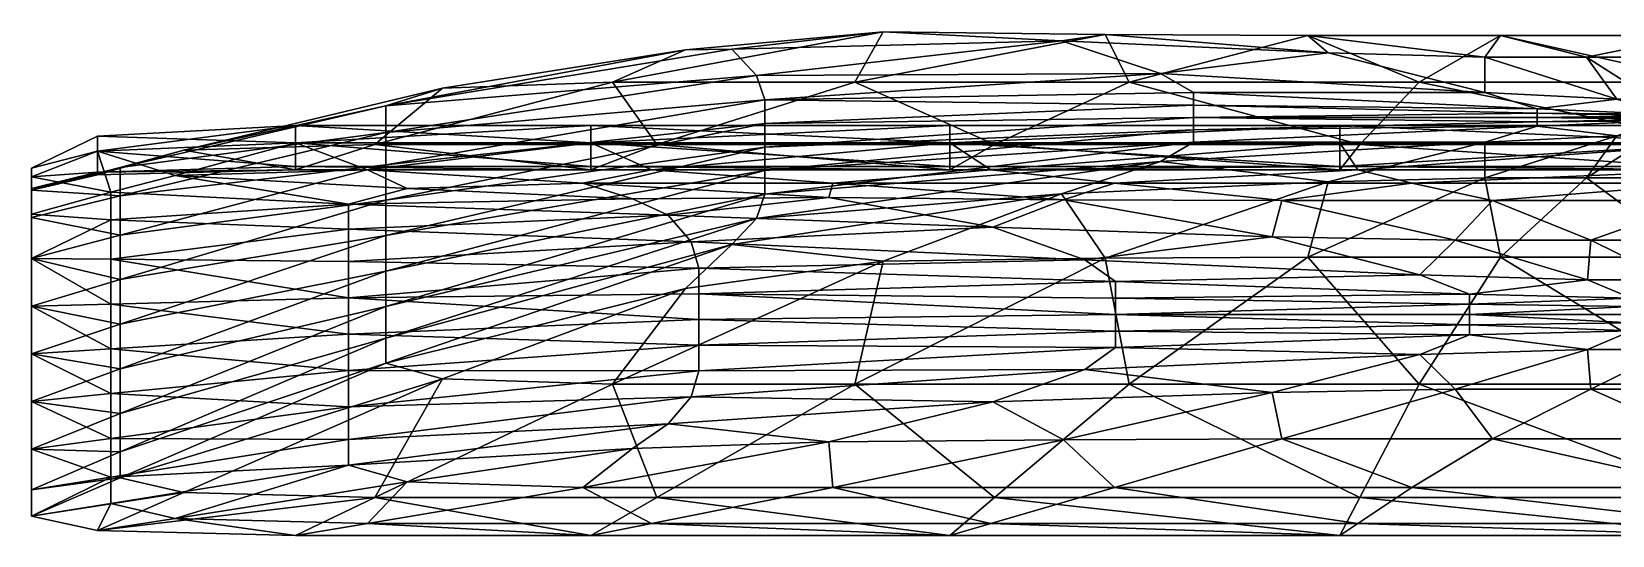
# Model space of a CAD drawing. Header units: centimetres. Extents: x -1.31 to 1.83, y 0.68 to 1.07.
# Drawn here: x -1.311 to -0.07, y 0.678 to 1.073 of the extents above; entities that cross this region are included whole.
import ezdxf

# ---------------------------------------------------------------- set-up
doc = ezdxf.new("R2010")
doc.units = ezdxf.units.CM
doc.header["$MEASUREMENT"] = 0

msp = doc.modelspace()

# ---------------------------------------------------------------- meshes
at = {"color": 251, "true_color": 0x666666}
mesh = msp.add_polyface(dxfattribs=at)
corners = [(-0.7976, 1.0588, 1.0934), (-0.7613, 1.0592, 1.3081), (-0.6425, 1.0729, 1.306), (-0.6646, 1.0332, 0.4693), (-0.8549, 1.0332, 0.4755), (-0.82, 0.9844, -0.4607), (-1.0414, 0.9844, -0.4498), (-0.9883, 1.0286, 0.4817), (-0.8718, 0.9646, -1.0235), (-0.5903, 0.9646, -1.0277), (-0.8718, 0.9672, -1.4028), (-0.5903, 0.9859, -1.7862), (-0.8718, 0.9993, -2.1613), (-0.8718, 0.9859, -1.782), (-0.5903, 0.9672, -1.4069), (-0.8243, 0.9646, -3.147), (-1.0472, 0.9646, -3.1362), (-0.8718, 0.9859, -2.5406), (-0.5903, 0.9859, -2.5447), (-0.5903, 0.9993, -2.1654), (-0.8782, 0.9541, -4.2016), (-0.6821, 0.9541, -4.2078), (-0.6851, 0.943, -5.2486), (-0.8392, 0.9419, -4.9518), (-1.016, 0.95, -4.1954), (-0.558, 0.9646, -3.1506), (-0.5565, 0.9196, -5.8013), (-0.7932, 0.9081, -5.3038), (-0.8113, 0.9291, -5.2465), (-1.0328, 0.8576, 0.4838), (-0.7419, 0.9265, 1.3076), (-0.7354, 0.9456, 1.3081), (-0.7354, 0.9641, 1.3081), (-1.0328, 0.8853, 0.4838), (-1.0328, 0.9131, 0.4838), (-0.7354, 0.9825, 1.3081), (-0.7354, 1.001, 1.3081), (-1.0328, 0.9408, 0.4838), (-1.0328, 0.9686, 0.4838), (-0.7354, 1.0194, 1.3081), (-0.7419, 1.0386, 1.3081), (-1.0328, 0.994, 0.4838), (-1.0619, 0.9377, -4.1933), (-0.8392, 0.9419, -4.9518), (-0.8113, 0.9291, -5.2465), (-0.7932, 0.9081, -5.3038), (-1.0619, 0.9182, -4.1933), (-1.0328, 1.0148, 0.4838)]
mesh.append_faces([[corners[k] for k in face] for face in [(0, 1, 2), (2, 3, 4), (3, 5, 4), (4, 5, 6), (7, 0, 4), (4, 0, 2), (5, 8, 6), (9, 10, 8), (8, 5, 9), (11, 12, 13), (10, 14, 13), (15, 16, 17), (18, 15, 17), (12, 19, 17), (16, 15, 20), (20, 15, 21), (21, 22, 20), (22, 23, 20), (20, 23, 24), (15, 25, 21), (26, 27, 28), (23, 22, 28), (28, 22, 26), (29, 30, 31), (32, 33, 31), (33, 32, 34), (34, 32, 35), (36, 37, 35), (35, 37, 34), (37, 36, 38), (38, 36, 39), (40, 41, 39), (39, 41, 38), (42, 43, 44), (45, 46, 44), (41, 40, 47), (47, 40, 1), (1, 0, 47)]], dxfattribs={"color": 251})
mesh = msp.add_polyface(dxfattribs=at)
corners = [(-0.4249, 0.9712, 1.5828), (-0.7419, 0.9265, 1.3076), (-0.5026, 0.9457, 1.5828), (-0.7613, 0.9062, 1.306), (-0.3991, 0.9959, 1.5828), (-0.7354, 0.9641, 1.3081), (-0.3991, 0.9862, 1.5828), (-0.7354, 0.9456, 1.3081), (-0.3991, 1.0154, 1.5828), (-0.7354, 1.001, 1.3081), (-0.3991, 1.0057, 1.5828), (-0.7354, 0.9825, 1.3081), (-0.7419, 1.0386, 1.3081), (-0.7354, 1.0194, 1.3081), (-0.4249, 1.0401, 1.5828), (-0.3991, 1.0251, 1.5828), (-0.5026, 1.0657, 1.5828), (-0.4682, 1.0706, 1.3044), (-0.6425, 1.0729, 1.306), (-0.7613, 1.0592, 1.3081), (-0.6646, 1.0332, 0.4693), (-0.82, 0.9844, -0.4607), (-0.5551, 0.9844, -0.4643), (-0.4494, 1.0332, 0.4672), (-0.2841, 0.9646, -1.0277), (-0.5903, 0.9646, -1.0277), (-0.2841, 0.9672, -1.4069), (-0.5903, 0.9672, -1.4069), (-0.8718, 0.9672, -1.4028), (-0.5903, 0.9859, -1.7862), (-0.2841, 0.9993, -2.1654), (-0.5903, 0.9993, -2.1654), (-0.8718, 0.9993, -2.1613), (-0.8718, 0.9859, -1.782), (-0.5903, 0.9859, -2.5447), (-0.2841, 0.9859, -2.5447), (-0.558, 0.9646, -3.1506), (-0.8243, 0.9646, -3.147), (-0.8718, 0.9859, -2.5406), (-0.501, 0.9411, -5.3074), (-0.6851, 0.943, -5.2486), (-0.6821, 0.9541, -4.2078), (-0.4611, 0.9541, -4.2099), (-0.5565, 0.9196, -5.8013)]
mesh.append_faces([[corners[k] for k in face] for face in [(0, 1, 2), (2, 1, 3), (4, 5, 6), (6, 5, 7), (1, 0, 7), (7, 0, 6), (8, 9, 10), (10, 9, 11), (5, 4, 11), (11, 4, 10), (12, 13, 14), (14, 13, 15), (9, 8, 13), (13, 8, 15), (16, 17, 18), (18, 19, 16), (19, 12, 16), (16, 12, 14), (17, 20, 18), (21, 20, 22), (22, 20, 23), (20, 17, 23), (22, 24, 25), (25, 26, 27), (27, 28, 25), (25, 21, 22), (27, 26, 29), (29, 30, 31), (31, 32, 29), (33, 27, 29), (31, 30, 34), (35, 36, 34), (36, 37, 34), (38, 31, 34), (39, 40, 41), (42, 39, 41), (41, 36, 42), (40, 39, 43)]], dxfattribs={"color": 251})
mesh = msp.add_polyface(dxfattribs=at)
corners = [(-0.5026, 0.9457, 1.5828), (-0.4682, 0.8954, 1.3004), (-0.2934, 0.9552, 1.5828), (-0.1704, 0.9862, 1.5828), (-0.4249, 0.9712, 1.5828), (-0.3092, 0.8962, 1.2999), (-0.1705, 0.9583, 1.5828), (-0.3991, 0.9862, 1.5828), (-0.1294, 0.9988, 1.5828), (-0.1294, 1.0023, 1.5828), (-0.3991, 0.9959, 1.5828), (-0.3991, 1.0057, 1.5828), (-0.1294, 1.0057, 1.5828), (-0.1294, 1.0091, 1.5828), (-0.3991, 1.0154, 1.5828), (-0.1294, 1.0125, 1.5828), (-0.3991, 1.0251, 1.5828), (-0.1704, 1.0251, 1.5828), (-0.4249, 1.0401, 1.5828), (-0.2934, 1.0562, 1.5828), (-0.5026, 1.0657, 1.5828), (-0.4682, 1.0706, 1.3044), (-0.3092, 1.0698, 1.3039), (-0.1705, 1.053, 1.5828), (-0.158, 1.0698, 1.3039), (-0.2219, 1.0332, 0.4672), (-0.4494, 1.0332, 0.4672), (-0.2685, 0.9844, -0.4643), (-0.5551, 0.9844, -0.4643), (-0.2841, 0.9646, -1.0277), (-0.2841, 0.9672, -1.4069), (-0.5903, 0.9646, -1.0277), (-0.5903, 0.9859, -1.7862), (-0.2841, 0.9859, -1.7862), (-0.2841, 0.9993, -2.1654), (-0.5903, 0.9859, -2.5447), (-0.2841, 0.9859, -2.5447), (-0.27, 0.9646, -3.1506), (-0.558, 0.9646, -3.1506), (-0.4611, 0.9541, -4.2099), (-0.2277, 0.9541, -4.2099), (-0.1645, 0.9405, -5.327), (-0.3296, 0.9405, -5.327), (-0.501, 0.9411, -5.3074), (-0.1936, 0.9096, -6.1067), (-0.3374, 0.9121, -6.0304)]
mesh.append_faces([[corners[k] for k in face] for face in [(0, 1, 2), (3, 4, 2), (2, 4, 0), (2, 5, 6), (4, 3, 7), (7, 3, 8), (9, 10, 8), (8, 10, 7), (10, 9, 11), (11, 9, 12), (11, 13, 14), (14, 15, 16), (15, 17, 16), (16, 17, 18), (17, 19, 18), (18, 19, 20), (19, 21, 20), (21, 19, 22), (22, 19, 23), (24, 25, 22), (22, 25, 26), (25, 27, 26), (26, 27, 28), (26, 21, 22), (27, 29, 28), (29, 30, 31), (32, 30, 33), (33, 34, 32), (35, 34, 36), (37, 38, 36), (38, 37, 39), (39, 37, 40), (41, 42, 40), (40, 42, 39), (42, 43, 39), (42, 41, 44), (43, 42, 45), (45, 42, 44)]], dxfattribs={"color": 251})
mesh = msp.add_polyface(dxfattribs=at)
corners = [(-0.0389, 0.9912, 1.5828), (-0.0669, 0.9912, 1.5828), (-0.0907, 0.9583, 1.5828), (-0.1704, 0.9862, 1.5828), (-0.1705, 0.9583, 1.5828), (-0.0324, 1.003, 1.5828), (-0.0324, 1.0044, 1.5828), (-0.1294, 1.0023, 1.5828), (-0.1294, 0.9988, 1.5828), (-0.1294, 1.0057, 1.5828), (-0.1294, 1.0091, 1.5828), (-0.3991, 1.0057, 1.5828), (-0.0324, 1.007, 1.5828), (-0.0324, 1.0057, 1.5828), (-0.1294, 1.0125, 1.5828), (-0.3991, 1.0154, 1.5828), (-0.0324, 1.0083, 1.5828), (-0.0389, 1.0201, 1.5828), (-0.0669, 1.0201, 1.5828), (-0.1704, 1.0251, 1.5828), (-0.0907, 1.053, 1.5828), (-0.1705, 1.053, 1.5828), (-0.158, 1.0698, 1.3039), (-0.3092, 1.0698, 1.3039), (-0.2934, 1.0562, 1.5828), (-0.0068, 1.0698, 1.3039), (-0.0109, 1.053, 1.5828), (-0.2685, 0.9844, -0.4643), (-0.2219, 1.0332, 0.4672), (0.018, 0.9844, -0.4643), (0.0056, 1.0332, 0.4672), (0.0222, 0.9993, -2.1654), (-0.2841, 0.9993, -2.1654), (0.0222, 0.9859, -1.7862), (-0.2841, 0.9859, -1.7862), (-0.2841, 0.9672, -1.4069), (0.0222, 0.9859, -2.5447), (-0.27, 0.9646, -3.1506), (-0.2841, 0.9859, -2.5447)]
mesh.append_faces([[corners[k] for k in face] for face in [(0, 1, 2), (1, 3, 4), (1, 0, 5), (6, 7, 5), (5, 7, 8), (3, 1, 8), (8, 1, 5), (9, 10, 11), (10, 9, 12), (12, 9, 13), (7, 6, 9), (9, 6, 13), (10, 14, 15), (16, 17, 18), (19, 14, 18), (18, 14, 16), (14, 10, 16), (16, 10, 12), (17, 20, 18), (18, 20, 21), (20, 22, 21), (21, 22, 23), (24, 19, 21), (21, 19, 18), (22, 20, 25), (25, 20, 26), (20, 17, 26), (27, 28, 29), (29, 28, 30), (28, 22, 30), (30, 22, 25), (31, 32, 33), (33, 32, 34), (34, 35, 33), (36, 37, 38), (38, 32, 36), (36, 32, 31)]], dxfattribs={"color": 251})
mesh = msp.add_polyface(dxfattribs=at)
corners = [(-1.1912, 0.9799, -0.439), (-0.9883, 1.0286, 0.4817), (-1.0414, 0.9844, -0.4498), (-0.8549, 1.0332, 0.4755), (-0.8718, 0.9646, -1.0235), (-1.1036, 0.9646, -1.0111), (-0.8718, 0.9672, -1.4028), (-1.1036, 0.9672, -1.3904), (-1.2589, 0.9629, -1.378), (-1.1036, 0.9859, -1.7696), (-0.8718, 0.9859, -1.782), (-0.8718, 0.9993, -2.1613), (-1.1036, 0.9993, -2.1489), (-1.2589, 0.9909, -2.1365), (-1.2589, 0.9793, -1.7572), (-1.1036, 0.9859, -2.5282), (-0.8718, 0.9859, -2.5406), (-1.0472, 0.9646, -3.1362), (-1.1981, 0.9603, -3.1253), (-1.2589, 0.9793, -2.5158), (-1.016, 0.95, -4.1954), (-0.8782, 0.9541, -4.2016), (-0.7613, 0.9062, 1.306), (-1.0328, 0.8326, 0.4817), (-1.0328, 0.8131, 0.4756), (-1.0619, 0.8358, -4.1933), (-1.2484, 0.8594, -3.1217), (-1.0619, 0.8643, -4.1933), (-1.0328, 0.9408, 0.4838), (-1.2412, 0.8786, -0.4354), (-1.0328, 0.9131, 0.4838), (-1.2412, 0.8436, -0.4354), (-1.0328, 0.8853, 0.4838), (-1.2484, 0.8946, -3.1217), (-1.0619, 0.8928, -4.1933), (-1.0619, 0.9182, -4.1933), (-0.7932, 0.9081, -5.3038), (-0.7872, 0.8876, -5.3229), (-1.0328, 0.994, 0.4838), (-1.2412, 0.9442, -0.4354), (-1.0328, 0.9686, 0.4838), (-1.2412, 0.9135, -0.4354), (-1.2484, 0.9253, -3.1217), (-1.0619, 0.9377, -4.1933), (-1.1981, 0.9603, -3.1253), (-1.016, 0.95, -4.1954), (-0.8392, 0.9419, -4.9518), (-0.8113, 0.9291, -5.2465), (-1.0328, 1.0148, 0.4838), (-0.7976, 1.0588, 1.0934), (-0.9883, 1.0286, 0.4817), (-1.1912, 0.9799, -0.439), (-1.2412, 0.9664, -0.4354)]
mesh.append_faces([[corners[k] for k in face] for face in [(0, 1, 2), (2, 1, 3), (2, 4, 5), (6, 7, 4), (4, 7, 5), (7, 8, 5), (5, 0, 2), (7, 6, 9), (9, 6, 10), (11, 12, 10), (10, 12, 9), (12, 13, 9), (14, 7, 9), (12, 11, 15), (15, 11, 16), (16, 17, 15), (17, 18, 15), (19, 12, 15), (18, 17, 20), (20, 17, 21), (22, 23, 24), (25, 26, 27), (28, 29, 30), (31, 32, 30), (27, 33, 34), (33, 35, 34), (35, 36, 34), (37, 27, 34), (38, 39, 40), (41, 28, 40), (35, 42, 43), (43, 44, 45), (45, 46, 43), (47, 35, 43), (48, 49, 50), (50, 51, 48), (48, 51, 52), (52, 38, 48)]], dxfattribs={"color": 251})
mesh = msp.add_polyface(dxfattribs=at)
corners = [(-1.1036, 0.9646, -1.0111), (-1.2589, 0.9629, -1.378), (-1.2589, 0.9606, -0.9987), (-1.1912, 0.9799, -0.439), (-1.1036, 0.9859, -1.7696), (-1.2589, 0.9909, -2.1365), (-1.2589, 0.9793, -1.7572), (-1.1036, 0.9672, -1.3904), (-1.1036, 0.9859, -2.5282), (-1.1981, 0.9603, -3.1253), (-1.2589, 0.9793, -2.5158), (-1.1036, 0.9993, -2.1489), (-1.3106, 0.9315, -2.1324), (-1.3106, 0.9299, -2.5116), (-1.3106, 0.8952, -2.1324), (-1.3106, 0.8952, -1.7531), (-1.3106, 0.9275, -1.3738), (-1.3106, 0.9299, -1.7531), (-1.2412, 0.9442, -0.4354), (-1.3106, 0.9272, -0.9946), (-1.2412, 0.9135, -0.4354), (-1.0328, 0.9686, 0.4838), (-1.0619, 0.9377, -4.1933), (-1.2484, 0.9253, -3.1217), (-1.2484, 0.9472, -3.1217), (-1.1981, 0.9603, -3.1253), (-1.3106, 0.9592, -2.5116), (-1.3106, 0.9659, -2.1324), (-1.2589, 0.9909, -2.1365), (-1.2589, 0.9793, -2.5158), (-1.3106, 0.9499, -1.3738), (-1.3106, 0.9592, -1.7531), (-1.2589, 0.9629, -1.378), (-1.2589, 0.9793, -1.7572), (-1.3106, 0.9486, -0.9946), (-1.2412, 0.9664, -0.4354), (-1.1912, 0.9799, -0.439), (-1.2589, 0.9606, -0.9987), (-1.0328, 0.994, 0.4838)]
mesh.append_faces([[corners[k] for k in face] for face in [(0, 1, 2), (2, 3, 0), (4, 5, 6), (1, 7, 6), (8, 9, 10), (5, 11, 10), (12, 13, 14), (15, 16, 17), (12, 14, 17), (18, 19, 20), (21, 18, 20), (22, 23, 24), (24, 25, 22), (13, 12, 26), (26, 12, 27), (28, 29, 27), (27, 29, 26), (25, 24, 29), (29, 24, 26), (23, 13, 24), (24, 13, 26), (16, 30, 17), (17, 30, 31), (30, 32, 31), (31, 32, 33), (28, 27, 33), (33, 27, 31), (27, 12, 31), (31, 12, 17), (19, 18, 34), (34, 18, 35), (36, 37, 35), (35, 37, 34), (32, 30, 37), (37, 30, 34), (30, 16, 34), (34, 16, 19), (18, 38, 35)]], dxfattribs={"color": 251})
mesh = msp.add_polyface(dxfattribs=at)
corners = [(-0.3092, 0.8962, 1.2999), (-0.158, 0.8962, 1.2999), (-0.1705, 0.9583, 1.5828), (-0.0907, 0.9583, 1.5828), (-0.0669, 0.9912, 1.5828), (-0.1704, 0.9862, 1.5828), (-0.2934, 0.9552, 1.5828), (-0.0109, 0.9583, 1.5828), (-0.0389, 0.9912, 1.5828), (-0.0068, 0.8962, 1.2999), (0.0222, 0.9672, -1.4069), (-0.2841, 0.9672, -1.4069), (0.0222, 0.9646, -1.0277), (-0.2841, 0.9646, -1.0277), (-0.2685, 0.9844, -0.4643), (0.018, 0.9844, -0.4643), (0.0222, 0.9859, -1.7862), (0.018, 0.9646, -3.1506), (-0.27, 0.9646, -3.1506), (0.0222, 0.9859, -2.5447), (0.0007, 0.9405, -5.327), (-0.1645, 0.9405, -5.327), (0.0056, 0.9541, -4.2099), (-0.2277, 0.9541, -4.2099), (-0.1936, 0.9096, -6.1067), (-0.0873, 0.9096, -6.1067), (-0.0243, 0.8785, -6.565), (-0.0899, 0.8785, -6.565), (-0.2213, 0.8824, -6.4313), (0.0189, 0.9096, -6.1067), (-0.0553, 0.8639, -6.7177), (-0.0033, 0.8639, -6.7177), (-0.0033, 0.8575, -6.7177), (-0.0553, 0.8575, -6.7177), (-0.1825, 0.8592, -6.565), (-0.1825, 0.8672, -6.565), (-0.0553, 0.8512, -6.7177), (-0.0033, 0.8512, -6.7177), (-0.0553, 0.8448, -6.7177), (-0.1825, 0.8512, -6.565), (-0.0068, 0.8962, 1.2999), (-0.158, 0.8962, 1.2999), (0.0056, 0.7965, 0.4509)]
mesh.append_faces([[corners[k] for k in face] for face in [(0, 1, 2), (2, 1, 3), (3, 4, 2), (2, 5, 6), (7, 8, 3), (1, 9, 3), (3, 9, 7), (10, 11, 12), (12, 11, 13), (13, 14, 12), (12, 14, 15), (16, 11, 10), (17, 18, 19), (20, 21, 22), (22, 21, 23), (18, 17, 23), (23, 17, 22), (24, 21, 25), (26, 27, 25), (25, 27, 24), (27, 28, 24), (29, 26, 25), (21, 20, 25), (25, 20, 29), (27, 26, 30), (30, 26, 31), (31, 32, 30), (30, 32, 33), (33, 34, 30), (30, 34, 35), (28, 27, 35), (35, 27, 30), (33, 32, 36), (36, 32, 37), (38, 39, 36), (34, 33, 39), (39, 33, 36), (40, 41, 42)]], dxfattribs={"color": 251})
mesh = msp.add_polyface(dxfattribs=at)
corners = [(-0.4682, 0.8954, 1.3004), (-0.3092, 0.8962, 1.2999), (-0.2934, 0.9552, 1.5828), (-0.2213, 0.8824, -6.4313), (-0.4843, 0.8942, -6.0304), (-0.3374, 0.9121, -6.0304), (-0.5565, 0.9196, -5.8013), (-0.1936, 0.9096, -6.1067), (-0.4603, 0.8771, -6.1067), (-0.1825, 0.8672, -6.565), (-0.1825, 0.8592, -6.565), (-0.4603, 0.8641, -6.1067), (-0.4603, 0.8512, -6.1067), (-0.1825, 0.8512, -6.565), (-0.1825, 0.8432, -6.565), (-0.4603, 0.8382, -6.1067), (-0.1825, 0.8352, -6.565), (-0.4603, 0.8253, -6.1067), (-0.2213, 0.8199, -6.4313), (-0.4843, 0.8082, -6.0304), (-0.3374, 0.7902, -6.0304), (-0.1936, 0.7927, -6.1067), (-0.1645, 0.7537, -5.3311), (-0.3296, 0.7537, -5.3311), (-0.501, 0.7531, -5.3115), (-0.2277, 0.7157, -4.2261), (-0.4611, 0.7157, -4.2261), (-0.27, 0.6875, -3.1791), (-0.558, 0.6875, -3.1791), (-0.2841, 0.6781, -2.5772), (-0.2841, 0.6781, -2.198), (-0.5903, 0.6781, -2.5772), (-0.5903, 0.6781, -1.8187), (-0.2841, 0.6781, -1.8187), (-0.2841, 0.6781, -1.4395), (-0.5903, 0.6781, -1.0602), (-0.2841, 0.6781, -1.0602), (-0.2685, 0.7077, -0.4928), (-0.5551, 0.7077, -0.4928), (-0.4494, 0.7965, 0.4509), (-0.2219, 0.7965, 0.4509), (-0.158, 0.8962, 1.2999), (-0.3092, 0.8962, 1.2999), (-0.4682, 0.8954, 1.3004)]
mesh.append_faces([[corners[k] for k in face] for face in [(0, 1, 2), (3, 4, 5), (5, 4, 6), (7, 3, 5), (4, 3, 8), (8, 3, 9), (10, 11, 9), (9, 11, 8), (11, 10, 12), (12, 10, 13), (13, 14, 12), (12, 14, 15), (14, 16, 15), (15, 16, 17), (16, 18, 17), (17, 18, 19), (18, 20, 19), (21, 22, 23), (24, 20, 23), (23, 20, 21), (20, 18, 21), (22, 25, 23), (23, 25, 26), (25, 27, 26), (26, 27, 28), (26, 24, 23), (27, 29, 28), (29, 30, 31), (32, 30, 33), (33, 34, 32), (35, 34, 36), (37, 38, 36), (38, 37, 39), (39, 37, 40), (41, 42, 40), (40, 42, 39), (42, 43, 39)]], dxfattribs={"color": 251})
mesh = msp.add_polyface(dxfattribs=at)
corners = [(-0.7976, 0.8716, 1.0871), (-0.6425, 0.893, 1.3019), (-0.7613, 0.9062, 1.306), (-0.7932, 0.9081, -5.3038), (-0.4843, 0.8942, -6.0304), (-0.7872, 0.8876, -5.3229), (-0.7932, 0.7866, -5.3043), (-0.7872, 0.807, -5.3229), (-0.4843, 0.8082, -6.0304), (-0.8392, 0.7461, -4.9581), (-0.8113, 0.7654, -5.2486), (-0.6851, 0.7513, -5.2527), (-0.5565, 0.7828, -5.8013), (-0.6821, 0.7157, -4.2241), (-0.8782, 0.7157, -4.2179), (-0.8243, 0.6875, -3.1755), (-1.0472, 0.6875, -3.1646), (-1.016, 0.72, -4.2096), (-0.558, 0.6875, -3.1791), (-0.8718, 0.6781, -2.5731), (-0.8718, 0.6781, -2.1938), (-0.5903, 0.6781, -2.198), (-0.5903, 0.6781, -2.5772), (-0.8718, 0.6781, -1.4353), (-0.8718, 0.6781, -1.8146), (-0.5903, 0.6781, -1.4395), (-0.5903, 0.6781, -1.8187), (-0.82, 0.7077, -0.4892), (-1.0414, 0.7077, -0.4783), (-0.8718, 0.6781, -1.0561), (-0.5903, 0.6781, -1.0602), (-0.8549, 0.7965, 0.4592), (-0.6646, 0.7965, 0.453), (-0.6425, 0.893, 1.3019), (-0.7976, 0.8716, 1.0871), (-0.9883, 0.8007, 0.4675), (-0.7932, 0.7866, -5.3043), (-0.8113, 0.7654, -5.2486), (-1.0619, 0.7532, -4.1954), (-0.8392, 0.7461, -4.9581), (-1.0619, 0.7331, -4.2015), (-1.0328, 0.8131, 0.4756), (-0.7419, 0.9265, 1.3076), (-1.0328, 0.8326, 0.4817), (-0.7872, 0.8272, -5.3229), (-0.7872, 0.807, -5.3229), (-1.0619, 0.8074, -4.1933), (-1.0619, 0.7789, -4.1933), (-1.0328, 0.8576, 0.4838), (-0.7354, 0.9456, 1.3081), (-1.0328, 0.8853, 0.4838), (-0.7872, 0.8675, -5.3229), (-0.7872, 0.8473, -5.3229), (-1.0619, 0.8643, -4.1933), (-1.0619, 0.8358, -4.1933), (-1.0619, 0.8928, -4.1933), (-0.7932, 0.9081, -5.3038), (-0.7872, 0.8876, -5.3229)]
mesh.append_faces([[corners[k] for k in face] for face in [(0, 1, 2), (3, 4, 5), (6, 7, 8), (9, 10, 11), (11, 10, 12), (10, 6, 12), (11, 13, 14), (13, 15, 14), (14, 15, 16), (17, 9, 14), (14, 9, 11), (15, 13, 18), (15, 19, 16), (20, 19, 21), (19, 15, 22), (23, 24, 25), (24, 20, 26), (27, 28, 29), (30, 27, 29), (29, 23, 30), (28, 27, 31), (31, 27, 32), (32, 33, 31), (33, 34, 31), (31, 34, 35), (36, 37, 38), (37, 39, 40), (41, 0, 2), (42, 43, 2), (44, 45, 46), (45, 36, 47), (43, 42, 48), (49, 50, 48), (51, 52, 53), (52, 44, 54), (55, 56, 57), (51, 53, 57)]], dxfattribs={"color": 251})
mesh = msp.add_polyface(dxfattribs=at)
corners = [(-0.6425, 0.893, 1.3019), (-0.4682, 0.8954, 1.3004), (-0.5026, 0.9457, 1.5828), (-0.7613, 0.9062, 1.306), (-0.5565, 0.9196, -5.8013), (-0.501, 0.9411, -5.3074), (-0.3374, 0.9121, -6.0304), (-0.4843, 0.8942, -6.0304), (-0.7932, 0.9081, -5.3038), (-0.4603, 0.8641, -6.1067), (-0.7872, 0.8675, -5.3229), (-0.4603, 0.8771, -6.1067), (-0.7872, 0.8876, -5.3229), (-0.7872, 0.8272, -5.3229), (-0.7872, 0.8473, -5.3229), (-0.4603, 0.8382, -6.1067), (-0.4603, 0.8512, -6.1067), (-0.4843, 0.8082, -6.0304), (-0.7872, 0.807, -5.3229), (-0.4603, 0.8253, -6.1067), (-0.3374, 0.7902, -6.0304), (-0.5565, 0.7828, -5.8013), (-0.501, 0.7531, -5.3115), (-0.6851, 0.7513, -5.2527), (-0.7932, 0.7866, -5.3043), (-0.6821, 0.7157, -4.2241), (-0.558, 0.6875, -3.1791), (-0.4611, 0.7157, -4.2261), (-0.2841, 0.6781, -2.5772), (-0.5903, 0.6781, -2.5772), (-0.2841, 0.6781, -2.198), (-0.5903, 0.6781, -2.198), (-0.8718, 0.6781, -2.5731), (-0.8243, 0.6875, -3.1755), (-0.5903, 0.6781, -1.8187), (-0.2841, 0.6781, -1.4395), (-0.5903, 0.6781, -1.4395), (-0.8718, 0.6781, -1.8146), (-0.8718, 0.6781, -2.1938), (-0.5903, 0.6781, -1.0602), (-0.2841, 0.6781, -1.0602), (-0.5551, 0.7077, -0.4928), (-0.82, 0.7077, -0.4892), (-0.8718, 0.6781, -1.4353), (-0.4682, 0.8954, 1.3004), (-0.6425, 0.893, 1.3019), (-0.6646, 0.7965, 0.453), (-0.4494, 0.7965, 0.4509)]
mesh.append_faces([[corners[k] for k in face] for face in [(0, 1, 2), (3, 0, 2), (4, 5, 6), (7, 8, 4), (9, 10, 11), (11, 10, 12), (12, 7, 11), (13, 14, 15), (15, 14, 16), (14, 10, 16), (16, 10, 9), (17, 18, 19), (18, 13, 19), (19, 13, 15), (17, 20, 21), (20, 22, 21), (21, 22, 23), (21, 24, 17), (22, 25, 23), (26, 25, 27), (25, 22, 27), (26, 28, 29), (29, 30, 31), (31, 32, 29), (29, 33, 26), (31, 30, 34), (34, 35, 36), (36, 37, 34), (34, 38, 31), (36, 35, 39), (40, 41, 39), (41, 42, 39), (39, 43, 36), (44, 45, 46), (47, 44, 46), (42, 41, 46), (46, 41, 47)]], dxfattribs={"color": 251})
mesh = msp.add_polyface(dxfattribs=at)
corners = [(-1.2484, 0.8243, -3.1217), (-1.2484, 0.8594, -3.1217), (-1.0619, 0.8358, -4.1933), (-1.3106, 0.8205, -2.5116), (-1.3106, 0.8578, -2.1324), (-1.3106, 0.8578, -2.5116), (-1.3106, 0.8205, -1.3738), (-1.3106, 0.8578, -1.3738), (-1.3106, 0.8205, -1.7531), (-1.3106, 0.8578, -1.7531), (-1.3106, 0.8205, -2.1324), (-1.2412, 0.8786, -0.4354), (-1.3106, 0.8578, -0.9946), (-1.2412, 0.8436, -0.4354), (-1.3106, 0.8205, -0.9946), (-1.0328, 0.9131, 0.4838), (-1.2412, 0.8087, -0.4354), (-1.0328, 0.8853, 0.4838), (-1.2484, 0.8946, -3.1217), (-1.0619, 0.8643, -4.1933), (-1.2484, 0.9253, -3.1217), (-1.0619, 0.9182, -4.1933), (-1.3106, 0.8952, -2.5116), (-1.3106, 0.8952, -2.1324), (-1.3106, 0.9299, -2.5116), (-1.3106, 0.8952, -1.7531), (-1.3106, 0.8952, -1.3738), (-1.3106, 0.9275, -1.3738), (-1.3106, 0.9299, -1.7531), (-1.3106, 0.8952, -0.9946), (-1.2412, 0.9135, -0.4354), (-1.3106, 0.9272, -0.9946), (-1.0328, 0.9408, 0.4838)]
mesh.append_faces([[corners[k] for k in face] for face in [(0, 1, 2), (3, 4, 5), (1, 0, 5), (5, 0, 3), (6, 7, 8), (8, 7, 9), (9, 4, 8), (8, 4, 10), (11, 12, 13), (13, 12, 14), (12, 7, 14), (14, 7, 6), (15, 11, 13), (16, 17, 13), (1, 18, 19), (20, 21, 18), (5, 4, 22), (22, 4, 23), (23, 24, 22), (24, 20, 22), (22, 20, 18), (18, 1, 22), (22, 1, 5), (9, 7, 25), (25, 7, 26), (26, 27, 25), (28, 23, 25), (23, 4, 25), (25, 4, 9), (12, 11, 29), (29, 11, 30), (30, 31, 29), (27, 26, 31), (31, 26, 29), (26, 7, 29), (29, 7, 12), (11, 32, 30)]], dxfattribs={"color": 251})
mesh = msp.add_polyface(dxfattribs=at)
corners = [(-0.0033, 0.8512, -6.7177), (-0.0033, 0.8448, -6.7177), (-0.0553, 0.8512, -6.7177), (-0.0553, 0.8448, -6.7177), (-0.1825, 0.8432, -6.565), (-0.1825, 0.8512, -6.565), (-0.0553, 0.8385, -6.7177), (-0.0033, 0.8385, -6.7177), (-0.0243, 0.8239, -6.565), (-0.0899, 0.8239, -6.565), (-0.2213, 0.8199, -6.4313), (-0.1825, 0.8352, -6.565), (-0.0873, 0.7927, -6.1067), (-0.1936, 0.7927, -6.1067), (-0.1645, 0.7537, -5.3311), (0.0007, 0.7537, -5.3311), (0.0189, 0.7927, -6.1067), (-0.27, 0.6875, -3.1791), (-0.2277, 0.7157, -4.2261), (0.018, 0.6875, -3.1791), (0.0056, 0.7157, -4.2261), (0.0222, 0.6781, -2.198), (-0.2841, 0.6781, -2.198), (0.0222, 0.6781, -2.5772), (-0.2841, 0.6781, -2.5772), (0.0222, 0.6781, -1.4395), (-0.2841, 0.6781, -1.4395), (0.0222, 0.6781, -1.8187), (-0.2841, 0.6781, -1.8187), (0.018, 0.7077, -0.4928), (-0.2685, 0.7077, -0.4928), (0.0222, 0.6781, -1.0602), (-0.2841, 0.6781, -1.0602), (0.0056, 0.7965, 0.4509), (-0.158, 0.8962, 1.2999), (-0.2219, 0.7965, 0.4509)]
mesh.append_faces([[corners[k] for k in face] for face in [(0, 1, 2), (2, 1, 3), (4, 5, 3), (3, 1, 6), (6, 1, 7), (7, 8, 6), (6, 8, 9), (10, 11, 9), (9, 11, 6), (11, 4, 6), (6, 4, 3), (8, 12, 9), (9, 12, 13), (12, 14, 13), (13, 10, 9), (14, 12, 15), (15, 12, 16), (12, 8, 16), (17, 18, 19), (19, 18, 20), (18, 14, 20), (20, 14, 15), (21, 22, 23), (23, 22, 24), (24, 17, 23), (23, 17, 19), (25, 26, 27), (27, 26, 28), (28, 22, 27), (27, 22, 21), (29, 30, 31), (31, 30, 32), (32, 26, 31), (31, 26, 25), (33, 34, 35), (30, 29, 35), (35, 29, 33)]], dxfattribs={"color": 251})
mesh = msp.add_polyface(dxfattribs=at)
corners = [(-1.1981, 0.6914, -3.1502), (-1.016, 0.72, -4.2096), (-1.0472, 0.6875, -3.1646), (-0.8782, 0.7157, -4.2179), (-0.8718, 0.6781, -2.5731), (-1.1036, 0.6781, -2.5607), (-0.8718, 0.6781, -2.1938), (-1.1036, 0.6781, -2.1814), (-1.2589, 0.6819, -2.5442), (-0.8718, 0.6781, -1.8146), (-1.1036, 0.6781, -1.8022), (-0.8718, 0.6781, -1.4353), (-1.1036, 0.6781, -1.4229), (-1.2589, 0.6819, -1.7857), (-1.2589, 0.6819, -2.165), (-0.8718, 0.6781, -1.0561), (-1.1036, 0.6781, -1.0437), (-1.0414, 0.7077, -0.4783), (-1.2589, 0.6819, -1.0272), (-1.2589, 0.6819, -1.4064), (-1.1912, 0.7116, -0.4639), (-0.9883, 0.8007, 0.4675), (-0.8549, 0.7965, 0.4592), (-1.016, 0.72, -4.2096), (-1.1981, 0.6914, -3.1502), (-1.0619, 0.7331, -4.2015), (-1.2484, 0.7238, -3.1252), (-1.0619, 0.7532, -4.1954), (-0.8113, 0.7654, -5.2486), (-0.8392, 0.7461, -4.9581), (-0.9883, 0.8007, 0.4675), (-0.7976, 0.8716, 1.0871), (-1.0328, 0.8131, 0.4756), (-1.0328, 0.8326, 0.4817), (-1.2412, 0.7436, -0.4389), (-1.1912, 0.7116, -0.4639), (-1.2412, 0.7232, -0.4496), (-1.2484, 0.754, -3.1217), (-1.0619, 0.7789, -4.1933), (-1.2484, 0.7892, -3.1217), (-1.0619, 0.8074, -4.1933), (-0.7872, 0.807, -5.3229), (-0.7932, 0.7866, -5.3043), (-1.0328, 0.8853, 0.4838), (-1.2412, 0.8087, -0.4354), (-1.0328, 0.8576, 0.4838), (-1.2412, 0.7737, -0.4354), (-1.2484, 0.8243, -3.1217), (-1.0619, 0.8358, -4.1933), (-1.0619, 0.8643, -4.1933), (-0.7872, 0.8473, -5.3229), (-0.7872, 0.8272, -5.3229)]
mesh.append_faces([[corners[k] for k in face] for face in [(0, 1, 2), (2, 1, 3), (2, 4, 5), (4, 6, 5), (5, 6, 7), (7, 8, 5), (5, 0, 2), (6, 9, 7), (7, 9, 10), (9, 11, 10), (10, 11, 12), (12, 13, 10), (10, 14, 7), (11, 15, 12), (12, 15, 16), (15, 17, 16), (17, 18, 16), (16, 19, 12), (20, 17, 21), (21, 17, 22), (23, 24, 25), (25, 26, 27), (27, 28, 25), (25, 29, 23), (30, 31, 32), (33, 34, 32), (35, 30, 36), (36, 30, 32), (27, 37, 38), (38, 39, 40), (40, 41, 38), (38, 42, 27), (43, 44, 45), (46, 33, 45), (40, 47, 48), (49, 50, 48), (48, 51, 40)]], dxfattribs={"color": 251})
mesh = msp.add_polyface(dxfattribs=at)
corners = [(-1.0328, 0.8131, 0.4756), (-1.2412, 0.7436, -0.4389), (-1.2412, 0.7232, -0.4496), (-1.2484, 0.7238, -3.1252), (-1.2484, 0.754, -3.1217), (-1.0619, 0.7532, -4.1954), (-1.2484, 0.7892, -3.1217), (-1.0619, 0.7789, -4.1933), (-1.3106, 0.7457, -2.5116), (-1.3106, 0.7139, -2.1364), (-1.3106, 0.7457, -2.1324), (-1.3106, 0.7831, -2.1324), (-1.3106, 0.7831, -2.5116), (-1.3106, 0.7457, -1.7531), (-1.3106, 0.7139, -1.3779), (-1.3106, 0.7457, -1.3738), (-1.3106, 0.7831, -1.3738), (-1.3106, 0.7831, -1.7531), (-1.3106, 0.7139, -1.7572), (-1.3106, 0.7139, -0.9986), (-1.3106, 0.7457, -0.9946), (-1.2412, 0.7737, -0.4354), (-1.2412, 0.8087, -0.4354), (-1.3106, 0.7831, -0.9946), (-1.0328, 0.8576, 0.4838), (-1.0328, 0.8326, 0.4817), (-1.2484, 0.8243, -3.1217), (-1.0619, 0.8074, -4.1933), (-1.3106, 0.8205, -2.5116), (-1.3106, 0.8205, -2.1324), (-1.3106, 0.8578, -2.1324), (-1.3106, 0.8205, -1.7531), (-1.3106, 0.8205, -1.3738), (-1.3106, 0.8205, -0.9946), (-1.2412, 0.8436, -0.4354)]
mesh.append_faces([[corners[k] for k in face] for face in [(0, 1, 2), (3, 4, 5), (4, 6, 7), (8, 9, 10), (10, 11, 8), (8, 11, 12), (6, 4, 12), (12, 4, 8), (4, 3, 8), (13, 14, 15), (15, 16, 13), (13, 16, 17), (17, 11, 13), (13, 11, 10), (10, 18, 13), (19, 1, 20), (20, 1, 21), (22, 23, 21), (21, 23, 20), (23, 16, 20), (20, 16, 15), (15, 19, 20), (24, 22, 21), (1, 25, 21), (6, 26, 27), (12, 11, 28), (28, 11, 29), (29, 30, 28), (26, 6, 28), (28, 6, 12), (17, 16, 31), (31, 16, 32), (29, 11, 31), (31, 11, 17), (23, 22, 33), (33, 22, 34), (32, 16, 33), (33, 16, 23)]], dxfattribs={"color": 251})
mesh = msp.add_polyface(dxfattribs=at)
corners = [(-1.2589, 0.6819, -2.165), (-1.2589, 0.6819, -2.5442), (-1.1036, 0.6781, -2.1814), (-1.1981, 0.6914, -3.1502), (-1.1036, 0.6781, -2.5607), (-1.2589, 0.6819, -1.4064), (-1.2589, 0.6819, -1.7857), (-1.1036, 0.6781, -1.4229), (-1.1036, 0.6781, -1.8022), (-1.1912, 0.7116, -0.4639), (-1.2589, 0.6819, -1.0272), (-1.0414, 0.7077, -0.4783), (-1.1036, 0.6781, -1.0437), (-1.0619, 0.7331, -4.2015), (-1.1981, 0.6914, -3.1502), (-1.2484, 0.7032, -3.1359), (-1.2484, 0.7238, -3.1252), (-1.2589, 0.6819, -2.5442), (-1.2589, 0.6819, -2.165), (-1.3106, 0.6932, -2.5279), (-1.3106, 0.6932, -2.1486), (-1.3106, 0.7139, -2.1364), (-1.3106, 0.7139, -2.5157), (-1.2589, 0.6819, -1.7857), (-1.2589, 0.6819, -1.4064), (-1.3106, 0.6932, -1.7694), (-1.3106, 0.6932, -1.3901), (-1.3106, 0.7139, -1.3779), (-1.3106, 0.7139, -1.7572), (-1.2589, 0.6819, -1.0272), (-1.1912, 0.7116, -0.4639), (-1.3106, 0.6932, -1.0108), (-1.2412, 0.7232, -0.4496), (-1.2412, 0.7436, -0.4389), (-1.3106, 0.7139, -0.9986), (-1.3106, 0.7457, -2.5116), (-1.3106, 0.7457, -1.7531), (-1.3106, 0.7457, -2.1324), (-1.3106, 0.7457, -1.3738)]
mesh.append_faces([[corners[k] for k in face] for face in [(0, 1, 2), (1, 3, 4), (5, 6, 7), (6, 0, 8), (9, 10, 11), (10, 5, 12), (13, 14, 15), (15, 16, 13), (17, 18, 19), (19, 18, 20), (21, 22, 20), (20, 22, 19), (22, 16, 19), (19, 16, 15), (14, 17, 15), (15, 17, 19), (23, 24, 25), (25, 24, 26), (27, 28, 26), (26, 28, 25), (28, 21, 25), (25, 21, 20), (18, 23, 20), (20, 23, 25), (29, 30, 31), (31, 30, 32), (33, 34, 32), (32, 34, 31), (34, 27, 31), (31, 27, 26), (24, 29, 26), (26, 29, 31), (22, 21, 35), (35, 16, 22), (28, 27, 36), (21, 28, 37), (27, 34, 38)]], dxfattribs={"color": 251})

doc.saveas('drawing.dxf')
